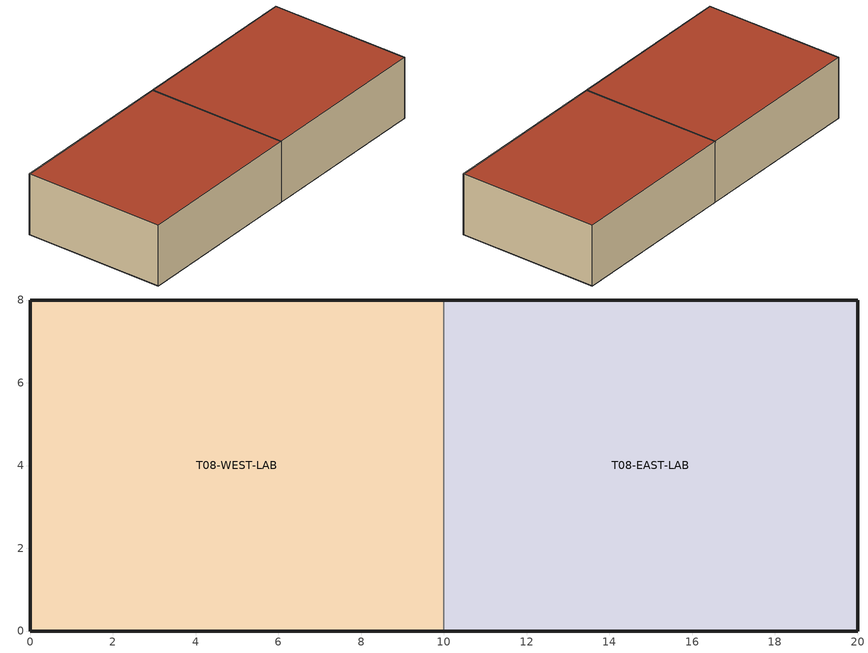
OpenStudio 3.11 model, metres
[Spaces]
T08-WEST-LAB
 floor ground: 0,0 10,0 10,8 0,8 z0
 wall outside: 10,0 0,0 0,8 10,8 z0:3.5
 wall to T08-EAST-LAB: 10,8 10,0 z0:3.5
 roof outside: 0,8 10,8 10,0 0,0 z3.5
T08-EAST-LAB
 floor ground: 10,0 20,0 20,8 10,8 z0
 wall outside: 10,8 20,8 20,0 10,0 z0:3.5
 roof outside: 10,8 20,8 20,0 10,0 z3.5
[Building]
CLI Ventilated Lab Wing
[BuildingStory]
01_LAB: Nominal Z Coordinate {m}=0
[ThermalZone] Use Ideal Air Loads=No
T08-WEST-LAB Zone; T08-EAST-LAB Zone
[Sizing:Zone] Zone Cooling Design Supply Air Temperature Input Method=SupplyAirTemperature; Zone Cooling Design Supply Air Temperature {C}=14; Zone Cooling Design Supply Air Temperature Difference {deltaC}=11.11; Zone Heating Design Supply Air Temperature Input Method=SupplyAirTemperature; Zone Heating Design Supply Air Temperature {C}=40; Zone Heating Design Supply Air Temperature Difference {deltaC}=11.11; Zone Cooling Design Supply Air Humidity Ratio {kg-H2O/kg-air}=0.0085; Zone Heating Design Supply Air Humidity Ratio {kg-H2O/kg-air}=0.008; Cooling Design Air Flow Method=DesignDay; Heating Design Air Flow Method=DesignDay; Account for Dedicated Outdoor Air System=No; Dedicated Outdoor Air System Control Strategy=NeutralSupplyAir; Dedicated Outdoor Air Low Setpoint Temperature for Design {C}=autosize; Dedicated Outdoor Air High Setpoint Temperature for Design {C}=autosize; Zone Load Sizing Method=Sensible Load Only No Latent Load; Zone Latent Cooling Design Supply Air Humidity Ratio Input Method=HumidityRatioDifference; Zone Cooling Design Supply Air Humidity Ratio Difference {kgWater/kgDryAir}=0.005; Zone Latent Heating Design Supply Air Humidity Ratio Input Method=HumidityRatioDifference; Zone Humidification Design Supply Air Humidity Ratio Difference {kgWater/kgDryAir}=0.005; Sizing Option=Coincident; Heating Coil Sizing Method=None; Maximum Heating Capacity To Cooling Load Sizing Ratio {W/W}=1
T08-WEST-LAB Zone; T08-EAST-LAB Zone
[Space] Building Story=01_LAB; Part of Total Floor Area=Yes
Name | Thermal Zone
T08-WEST-LAB | T08-WEST-LAB Zone
T08-EAST-LAB | T08-EAST-LAB Zone
